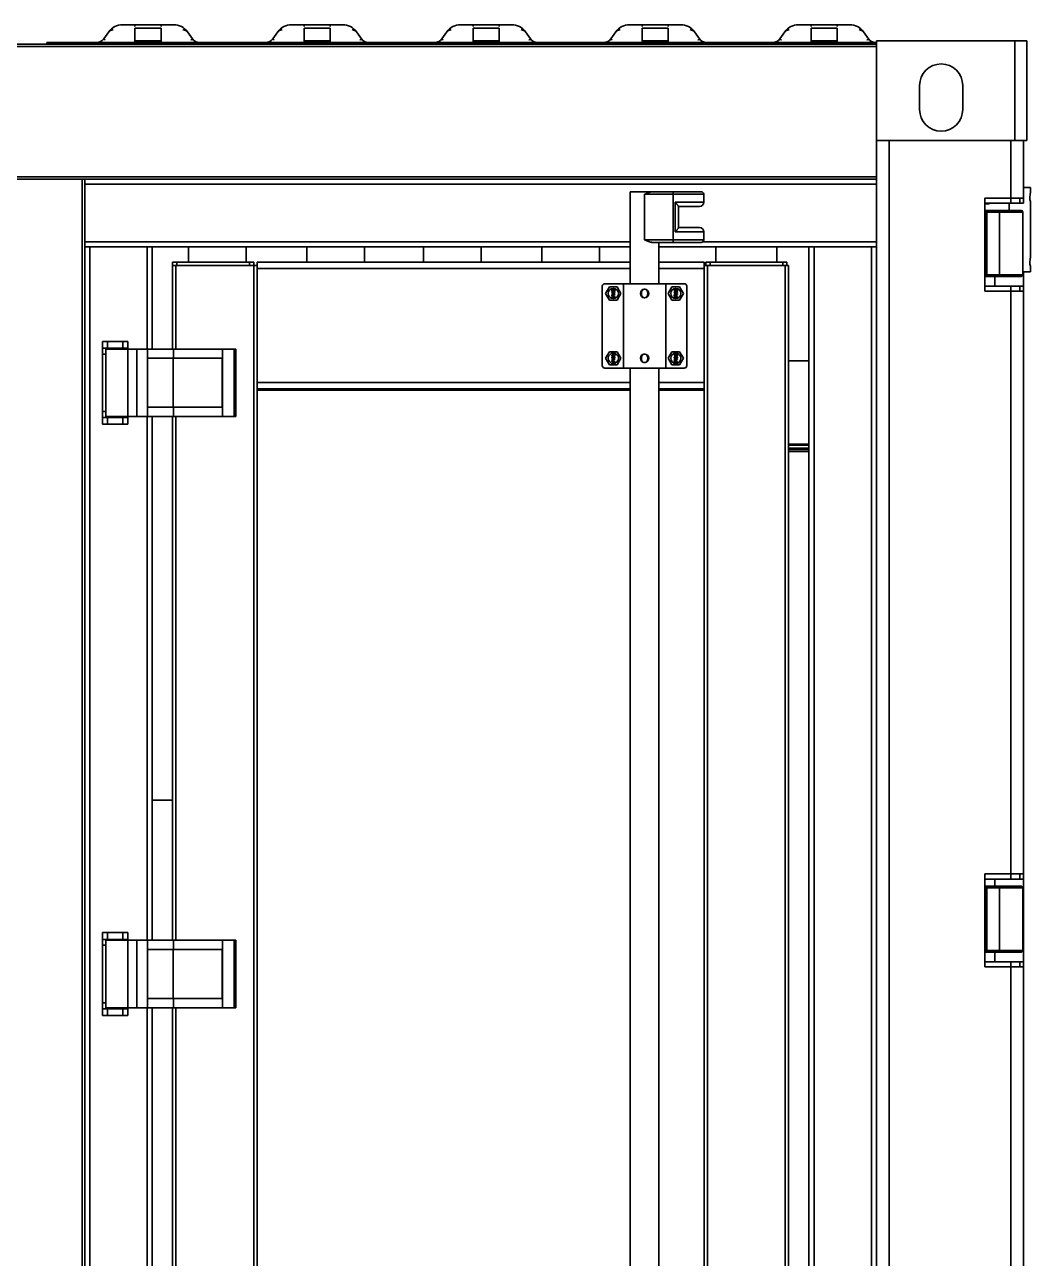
# Model space of a CAD drawing. Header units: millimetres. Extents: x 32496 to 166256, y 3504 to 23939.
# Drawn here: x 76091 to 77281, y 13542 to 15002 of the extents above; entities that cross this region are included whole.
import ezdxf

# ---------------------------------------------------------------- set-up
doc = ezdxf.new("R2010")
doc.units = ezdxf.units.MM
doc.layers.get('0').update_dxf_attribs({"lineweight": 35})

# ---------------------------------------------------------------- blocks, each defined once
blk = doc.blocks.new('8-1250')
at = {"linetype": 'Continuous'}
for p, q in [((3221.1, -31969.3), (3160.7, -31969.3)), ((3175.4, -31969.3), (3175.4, -31971.3)), ((3206.4, -31969.3), (3206.4, -31971.3)), ((3421.1, -31969.3), (3360.7, -31969.3)), ((3375.4, -31969.3), (3375.4, -31971.3)), ((3406.4, -31969.3), (3406.4, -31971.3)), ((3560.7, -31969.3), (3621.1, -31969.3)), ((3575.4, -31969.3), (3575.4, -31971.3)), ((3606.4, -31969.3), (3606.4, -31971.3)), ((3821.1, -31969.3), (3760.7, -31969.3)), ((3775.4, -31969.3), (3775.4, -31971.3)), ((3806.4, -31969.3), (3806.4, -31971.3)), ((3960.7, -31969.3), (4021.1, -31969.3)), ((3975.4, -31969.3), (3975.4, -31971.3)), ((4006.4, -31969.3), (4006.4, -31971.3)), ((3144.4, -31977.7), (3138.4, -31986.1)), ((3206.4, -31973.3), (3175.4, -31973.3)), ((3175.4, -31988.3), (3175.4, -31973.3)), ((3206.4, -31988.3), (3206.4, -31973.3)), ((3243.4, -31986.1), (3237.4, -31977.7)), ((3338.4, -31986.1), (3344.4, -31977.7)), ((3406.4, -31973.3), (3375.4, -31973.3)), ((3375.4, -31988.3), (3375.4, -31973.3)), ((3406.4, -31988.3), (3406.4, -31973.3)), ((3443.4, -31986.1), (3437.4, -31977.7)), ((3538.4, -31986.1), (3544.4, -31977.7)), ((3575.4, -31973.3), (3606.4, -31973.3)), ((3575.4, -31988.3), (3575.4, -31973.3)), ((3606.4, -31988.3), (3606.4, -31973.3)), ((3643.4, -31986.1), (3637.4, -31977.7)), ((3738.4, -31986.1), (3744.4, -31977.7)), ((3806.4, -31973.3), (3775.4, -31973.3)), ((3775.4, -31988.3), (3775.4, -31973.3)), ((3806.4, -31988.3), (3806.4, -31973.3)), ((3843.4, -31986.1), (3837.4, -31977.7)), ((3938.4, -31986.1), (3944.4, -31977.7)), ((3975.4, -31973.3), (4006.4, -31973.3)), ((3975.4, -31988.3), (3975.4, -31973.3)), ((4006.4, -31988.3), (4006.4, -31973.3)), ((4043.4, -31986.1), (4037.4, -31977.7)), ((4052.9, -31995.3), (-7907.1, -31995.3)), ((4052.9, -31992.3), (-7783.1, -31992.3)), ((3070.9, -31990.3), (4052.9, -31990.3)), ((3070.9, -31990.3), (3070.9, -31992.3)), ((3206.4, -31988.3), (3175.4, -31988.3)), ((3175.4, -31990.3), (3175.4, -31988.3)), ((3206.4, -31990.3), (3206.4, -31988.3)), ((3406.4, -31988.3), (3375.4, -31988.3)), ((3375.4, -31990.3), (3375.4, -31988.3)), ((3406.4, -31990.3), (3406.4, -31988.3)), ((3575.4, -31988.3), (3606.4, -31988.3)), ((3575.4, -31990.3), (3575.4, -31988.3)), ((3606.4, -31990.3), (3606.4, -31988.3)), ((3806.4, -31988.3), (3775.4, -31988.3)), ((3775.4, -31990.3), (3775.4, -31988.3)), ((3806.4, -31990.3), (3806.4, -31988.3)), ((3975.4, -31988.3), (4006.4, -31988.3)), ((3975.4, -31990.3), (3975.4, -31988.3)), ((4006.4, -31990.3), (4006.4, -31988.3)), ((4052.9, -31988.3), (4230.9, -31988.3)), ((4052.9, -32106.3), (4052.9, -31988.3)), ((4052.9, -32152.3), (4052.9, -31992.3)), ((4216.4, -31988.3), (4216.4, -32106.3)), ((4230.9, -32106.3), (4230.9, -31988.3)), ((4103.9, -32069.8), (4103.9, -32041.3)), ((4154.9, -32041.3), (4154.9, -32069.8)), ((4230.9, -32106.3), (4052.9, -32106.3)), ((4067.9, -32106.3), (4067.9, -34766.3)), ((4211.9, -32106.3), (4211.9, -32180.8)), ((4226.9, -32106.3), (4226.9, -32180.8)), ((4052.9, -32149.3), (-7907.1, -32149.3)), ((4052.9, -32152.3), (-7907.1, -32152.3)), ((3115.9, -32152.3), (3015.9, -32152.3)), ((3112.9, -32152.3), (3112.9, -34671.3)), ((3115.9, -32152.3), (3115.9, -34671.3)), ((3115.9, -32158.3), (4052.9, -32158.3)), ((4052.9, -32152.3), (4052.9, -34671.3)), ((4226.9, -32162.1), (4234.9, -32162.1)), ((4234.9, -32168.8), (4234.9, -32162.1)), ((3761.4, -32167.1), (3789.5, -32167.1)), ((3761.4, -32167.1), (3761.4, -32276)), ((3848.4, -32170.1), (3778.4, -32170.1)), ((3778.4, -32170.1), (3778.4, -32224.1)), ((3780, -32169.4), (3779.7, -32169.6)), ((3845.4, -32167.1), (3788, -32167.1)), ((3812.4, -32224.1), (3812.4, -32170.1)), ((3848.4, -32179.6), (3848.4, -32170.1)), ((4180.9, -32174.8), (4226.9, -32174.8)), ((4180.9, -32180.8), (4180.9, -32174.8)), ((4222.5, -32180.8), (4222.5, -32174.8)), ((4234.9, -32168.8), (4234.9, -32168.9)), ((4234.9, -32168.9), (4234.9, -32168.8)), ((4234.9, -32168.8), (4234.9, -32168.9)), ((3848.4, -32179.6), (3814.6, -32179.6)), ((3814.6, -32179.6), (3814.6, -32214.6)), ((3818.4, -32184.4), (3818.4, -32209.7)), ((3843.4, -32184.6), (3818.4, -32184.6)), ((4180.9, -32180.8), (4226.9, -32180.8)), ((4180.9, -32278.8), (4180.9, -32180.8)), ((4180.9, -32181.6), (4185.8, -32181.6)), ((4180.9, -32189.3), (4223.9, -32189.3)), ((4181.5, -32191.3), (4225.9, -32191.3)), ((4181.5, -32265.3), (4181.5, -32191.3)), ((4183.4, -32265.3), (4183.4, -32191.3)), ((4198.4, -32265.3), (4198.4, -32191.3)), ((4209.9, -32180.8), (4209.9, -32189.3)), ((4225.9, -32265.3), (4225.9, -32191.3)), ((4234.9, -32178.7), (4234.9, -32178.8)), ((4234.9, -32178.8), (4234.9, -32178.7)), ((4234.9, -32245.5), (4234.9, -32178.8)), ((3814.6, -32214.6), (3848.4, -32214.6)), ((3818.4, -32209.6), (3843.4, -32209.6)), ((3848.4, -32224.1), (3848.4, -32214.6)), ((3115.9, -32226.3), (3761.4, -32226.3)), ((3115.9, -32232.3), (3121.9, -32232.3)), ((3189.9, -32232.3), (3121.9, -32232.3)), ((3121.9, -34654.3), (3121.9, -32232.3)), ((3189.9, -32232.3), (3195.9, -32232.3)), ((3189.9, -32353.3), (3189.9, -32232.3)), ((3195.9, -32232.3), (3761.4, -32232.3)), ((3195.9, -32353.3), (3195.9, -32232.3)), ((3238.9, -32232.3), (3238.9, -32250.3)), ((3306.9, -32232.3), (3306.9, -32250.3)), ((3378.9, -32232.3), (3378.9, -32250.3)), ((3446.9, -32232.3), (3446.9, -32250.3)), ((3516.9, -32232.3), (3516.9, -32250.3)), ((3584.9, -32232.3), (3584.9, -32250.3)), ((3656.9, -32232.3), (3656.9, -32250.3)), ((3724.9, -32232.3), (3724.9, -32250.3)), ((3778.4, -32224.1), (3848.4, -32224.1)), ((3779.7, -32224.6), (3780, -32224.8)), ((3788, -32227.1), (3845.4, -32227.1)), ((3795.4, -32227.1), (3795.4, -32276)), ((3795.4, -32232.3), (3972.9, -32232.3)), ((3847.4, -32226.3), (4052.9, -32226.3)), ((3862.9, -32232.3), (3862.9, -32250.3)), ((3934.9, -32232.3), (3934.9, -32250.3)), ((3972.9, -32232.3), (3978.9, -32232.3)), ((3972.9, -34654.3), (3972.9, -32232.3)), ((4046.9, -32232.3), (3978.9, -32232.3)), ((3978.9, -34654.3), (3978.9, -32232.3)), ((4046.9, -32232.3), (4052.9, -32232.3)), ((4046.9, -34654.3), (4046.9, -32232.3)), ((4234.9, -32245.5), (4234.9, -32245.6)), ((4234.9, -32245.6), (4234.9, -32245.5)), ((4234.9, -32245.5), (4234.9, -32245.6)), ((3219.9, -32250.3), (3315.9, -32250.3)), ((3219.9, -32250.3), (3219.9, -32254.3)), ((3219.9, -32254.3), (3319.9, -32254.3)), ((3219.9, -32353.3), (3219.9, -32254.3)), ((3223.9, -32353.3), (3223.9, -32254.3)), ((3224.9, -32250.3), (3224.9, -32254.3)), ((3310.9, -32250.3), (3310.9, -32254.3)), ((3315.9, -32250.3), (3315.9, -32254.3)), ((3315.9, -34632.3), (3315.9, -32254.3)), ((3761.4, -32250.3), (3319.9, -32250.3)), ((3319.9, -32399.4), (3319.9, -32250.3)), ((3761.4, -32257.8), (3319.9, -32257.8)), ((3848.9, -32250.3), (3795.4, -32250.3)), ((3848.9, -32257.8), (3795.4, -32257.8)), ((3848.9, -32399.4), (3848.9, -32250.3)), ((3848.9, -32254.3), (3948.9, -32254.3)), ((3850.9, -32250.3), (3946.9, -32250.3)), ((3850.9, -32250.3), (3850.9, -32254.3)), ((3852.9, -34632.3), (3852.9, -32254.3)), ((3855.9, -32250.3), (3855.9, -32254.3)), ((3941.9, -32250.3), (3941.9, -32254.3)), ((3944.9, -34632.3), (3944.9, -32254.3)), ((3946.9, -32250.3), (3946.9, -32254.3)), ((3948.9, -34632.3), (3948.9, -32254.3)), ((4225.9, -32262.1), (4234.9, -32262.1)), ((4226.9, -32278.8), (4226.9, -32262.1)), ((4234.9, -32255.4), (4234.9, -32255.5)), ((4234.9, -32262.1), (4234.9, -32255.5)), ((3728.4, -32279), (3728.4, -32373)), ((3731.4, -32276), (3825.4, -32276)), ((3753.4, -32276), (3753.4, -32376)), ((3803.4, -32276), (3803.4, -32376)), ((3828.4, -32279), (3828.4, -32373)), ((4223.9, -32267.3), (4180.9, -32267.3)), ((4180.9, -32278.8), (4226.9, -32278.8)), ((4180.9, -32278.8), (4180.9, -32284.8)), ((4225.9, -32265.3), (4181.5, -32265.3)), ((4192.9, -32278.8), (4192.9, -32267.3)), ((4211.9, -32278.8), (4211.9, -32980.8)), ((4222.5, -32278.8), (4222.5, -32284.8)), ((4226.9, -32278.8), (4226.9, -32980.8)), ((3736.8, -32279.7), (3732.3, -32287.6)), ((3732.3, -32287.6), (3736.8, -32295.4)), ((3745.9, -32279.7), (3736.8, -32279.7)), ((3739.6, -32284.3), (3739.7, -32283.8)), ((3739.7, -32284.8), (3739.6, -32284.3)), ((3743.4, -32286.4), (3739.6, -32286.4)), ((3739.6, -32286.4), (3739.6, -32286.9)), ((3739.6, -32286.9), (3742.8, -32286.9)), ((3743.4, -32288), (3739.6, -32288)), ((3739.6, -32288), (3739.6, -32288.5)), ((3742.6, -32288.5), (3739.6, -32289.6)), ((3739.6, -32288.5), (3742.6, -32288.5)), ((3739.6, -32289.6), (3739.6, -32290.2)), ((3739.6, -32290.2), (3742.6, -32291.4)), ((3742.6, -32291.4), (3739.6, -32291.4)), ((3739.6, -32291.4), (3739.6, -32291.8)), ((3739.6, -32291.8), (3743.4, -32291.8)), ((3739.7, -32283.8), (3739.9, -32283.4)), ((3739.9, -32285.2), (3739.7, -32284.8)), ((3739.9, -32283.4), (3740.2, -32283.2)), ((3740.2, -32285.4), (3739.9, -32285.2)), ((3740, -32284.3), (3740.1, -32283.9)), ((3740.1, -32284.7), (3740, -32284.3)), ((3740, -32289.9), (3743.4, -32288.7)), ((3743.4, -32291.1), (3740, -32289.9)), ((3740.1, -32283.9), (3740.2, -32283.6)), ((3740.2, -32284.9), (3740.1, -32284.7)), ((3740.2, -32283.2), (3740.5, -32283)), ((3740.2, -32283.6), (3740.7, -32283.3)), ((3740.7, -32285.3), (3740.2, -32284.9)), ((3740.5, -32285.6), (3740.2, -32285.4)), ((3740.5, -32283), (3740.7, -32282.9)), ((3740.7, -32285.7), (3740.5, -32285.6)), ((3740.7, -32282.9), (3741.1, -32282.8)), ((3740.7, -32283.3), (3741.2, -32283.2)), ((3741.2, -32285.3), (3740.7, -32285.3)), ((3741.1, -32285.7), (3740.7, -32285.7)), ((3741.1, -32282.8), (3741.9, -32282.8)), ((3741.9, -32285.7), (3741.1, -32285.7)), ((3741.2, -32283.2), (3741.8, -32283.2)), ((3741.8, -32285.3), (3741.2, -32285.3)), ((3741.8, -32283.2), (3742.3, -32283.3)), ((3742.3, -32285.3), (3741.8, -32285.3)), ((3741.9, -32282.8), (3742.3, -32282.9)), ((3742.3, -32285.7), (3741.9, -32285.7)), ((3742.8, -32286.9), (3742.2, -32287.3)), ((3742.2, -32287.3), (3742.9, -32287.3)), ((3742.3, -32282.9), (3742.5, -32283)), ((3742.3, -32283.3), (3742.8, -32283.6)), ((3742.8, -32284.9), (3742.3, -32285.3)), ((3742.5, -32285.6), (3742.3, -32285.7)), ((3742.5, -32283), (3742.9, -32283.2)), ((3742.9, -32285.4), (3742.5, -32285.6)), ((3742.8, -32283.6), (3742.9, -32283.9)), ((3742.9, -32284.7), (3742.8, -32284.9)), ((3742.9, -32283.2), (3743.1, -32283.4)), ((3742.9, -32283.9), (3743, -32284.3)), ((3743, -32284.3), (3742.9, -32284.7)), ((3743.1, -32285.2), (3742.9, -32285.4)), ((3742.9, -32287.3), (3743.4, -32286.9)), ((3743.1, -32283.4), (3743.4, -32283.8)), ((3743.4, -32284.8), (3743.1, -32285.2)), ((3743.4, -32283.8), (3743.4, -32284.3)), ((3743.4, -32284.3), (3743.4, -32284.8)), ((3743.4, -32286.9), (3743.4, -32286.4)), ((3743.4, -32288.7), (3743.4, -32288)), ((3743.4, -32291.8), (3743.4, -32291.1)), ((3750.4, -32287.6), (3745.9, -32279.7)), ((3745.9, -32295.4), (3750.4, -32287.6)), ((3773.4, -32287.6), (3774.6, -32287.6)), ((3783.4, -32287.6), (3782.2, -32287.6)), ((3810.8, -32279.7), (3806.3, -32287.6)), ((3806.3, -32287.6), (3810.8, -32295.4)), ((3819.9, -32279.7), (3810.8, -32279.7)), ((3813.6, -32284.3), (3813.7, -32283.8)), ((3813.7, -32284.8), (3813.6, -32284.3)), ((3817.4, -32286.4), (3813.6, -32286.4)), ((3813.6, -32286.4), (3813.6, -32286.9)), ((3813.6, -32286.9), (3816.8, -32286.9)), ((3817.4, -32288), (3813.6, -32288)), ((3813.6, -32288), (3813.6, -32288.5)), ((3816.6, -32288.5), (3813.6, -32289.6)), ((3813.6, -32288.5), (3816.6, -32288.5)), ((3813.6, -32289.6), (3813.6, -32290.2)), ((3813.6, -32290.2), (3816.6, -32291.4)), ((3816.6, -32291.4), (3813.6, -32291.4)), ((3813.6, -32291.4), (3813.6, -32291.8)), ((3813.6, -32291.8), (3817.4, -32291.8)), ((3813.7, -32283.8), (3813.9, -32283.4)), ((3813.9, -32285.2), (3813.7, -32284.8)), ((3813.9, -32283.4), (3814.2, -32283.2)), ((3814.2, -32285.4), (3813.9, -32285.2)), ((3814, -32284.3), (3814.1, -32283.9)), ((3814.1, -32284.7), (3814, -32284.3)), ((3814, -32289.9), (3817.4, -32288.7)), ((3817.4, -32291.1), (3814, -32289.9)), ((3814.1, -32283.9), (3814.2, -32283.6)), ((3814.2, -32284.9), (3814.1, -32284.7)), ((3814.2, -32283.2), (3814.5, -32283)), ((3814.2, -32283.6), (3814.7, -32283.3)), ((3814.7, -32285.3), (3814.2, -32284.9)), ((3814.5, -32285.6), (3814.2, -32285.4)), ((3814.5, -32283), (3814.7, -32282.9)), ((3814.7, -32285.7), (3814.5, -32285.6)), ((3814.7, -32282.9), (3815.1, -32282.8)), ((3814.7, -32283.3), (3815.2, -32283.2)), ((3815.2, -32285.3), (3814.7, -32285.3)), ((3815.1, -32285.7), (3814.7, -32285.7)), ((3815.1, -32282.8), (3815.9, -32282.8)), ((3815.9, -32285.7), (3815.1, -32285.7)), ((3815.2, -32283.2), (3815.8, -32283.2)), ((3815.8, -32285.3), (3815.2, -32285.3)), ((3815.8, -32283.2), (3816.3, -32283.3)), ((3816.3, -32285.3), (3815.8, -32285.3)), ((3815.9, -32282.8), (3816.3, -32282.9)), ((3816.3, -32285.7), (3815.9, -32285.7)), ((3816.8, -32286.9), (3816.2, -32287.3)), ((3816.2, -32287.3), (3816.9, -32287.3)), ((3816.3, -32282.9), (3816.5, -32283)), ((3816.3, -32283.3), (3816.8, -32283.6)), ((3816.8, -32284.9), (3816.3, -32285.3)), ((3816.5, -32285.6), (3816.3, -32285.7)), ((3816.5, -32283), (3816.9, -32283.2)), ((3816.9, -32285.4), (3816.5, -32285.6)), ((3816.8, -32283.6), (3816.9, -32283.9)), ((3816.9, -32284.7), (3816.8, -32284.9)), ((3816.9, -32283.2), (3817.1, -32283.4)), ((3816.9, -32283.9), (3817, -32284.3)), ((3817, -32284.3), (3816.9, -32284.7)), ((3817.1, -32285.2), (3816.9, -32285.4)), ((3816.9, -32287.3), (3817.4, -32286.9)), ((3817.1, -32283.4), (3817.4, -32283.8)), ((3817.4, -32284.8), (3817.1, -32285.2)), ((3817.4, -32283.8), (3817.4, -32284.3)), ((3817.4, -32284.3), (3817.4, -32284.8)), ((3817.4, -32286.9), (3817.4, -32286.4)), ((3817.4, -32288.7), (3817.4, -32288)), ((3817.4, -32291.8), (3817.4, -32291.1)), ((3824.4, -32287.6), (3819.9, -32279.7)), ((3819.9, -32295.4), (3824.4, -32287.6)), ((4226.9, -32284.8), (4180.9, -32284.8)), ((3736.8, -32295.4), (3745.9, -32295.4)), ((3810.8, -32295.4), (3819.9, -32295.4)), ((3136.9, -32344.3), (3166.9, -32344.3)), ((3136.9, -32442.3), (3136.9, -32344.3)), ((3142.9, -32352.3), (3142.9, -32344.3)), ((3160.9, -32344.3), (3160.9, -32352.3)), ((3166.9, -32353.3), (3166.9, -32344.3)), ((3136.9, -32352.3), (3166.9, -32352.3)), ((3136.9, -32359.3), (3140.9, -32359.3)), ((3140.9, -32353.3), (3294.9, -32353.3)), ((3140.9, -32353.3), (3140.9, -32433.3)), ((3166.9, -32433.3), (3166.9, -32353.3)), ((3177.5, -32353.3), (3177.5, -32433.3)), ((3190.4, -32364.3), (3190.4, -32353.3)), ((3190.4, -32364.3), (3278.9, -32364.3)), ((3190.4, -32422.3), (3190.4, -32364.3)), ((3220.7, -32364.3), (3220.7, -32422.3)), ((3220.9, -32364.3), (3220.9, -32353.3)), ((3278.4, -32364.3), (3278.4, -32422.3)), ((3278.9, -32433.3), (3278.9, -32353.3)), ((3292.9, -32353.3), (3292.9, -32433.3)), ((3294.9, -32433.3), (3294.9, -32353.3)), ((3736.8, -32356.5), (3732.3, -32364.3)), ((3732.3, -32364.3), (3736.8, -32372.2)), ((3745.9, -32356.5), (3736.8, -32356.5)), ((3739.6, -32361.1), (3739.7, -32360.6)), ((3739.7, -32361.5), (3739.6, -32361.1)), ((3743.4, -32363.1), (3739.6, -32363.1)), ((3739.6, -32363.1), (3739.6, -32363.6)), ((3739.6, -32363.6), (3742.8, -32363.6)), ((3743.4, -32364.8), (3739.6, -32364.8)), ((3739.6, -32364.8), (3739.6, -32365.2)), ((3742.6, -32365.2), (3739.6, -32366.4)), ((3739.6, -32365.2), (3742.6, -32365.2)), ((3739.6, -32366.4), (3739.6, -32367)), ((3739.7, -32360.6), (3739.9, -32360.2)), ((3739.9, -32361.9), (3739.7, -32361.5)), ((3739.9, -32360.2), (3740.2, -32359.9)), ((3740.2, -32362.2), (3739.9, -32361.9)), ((3740, -32361.1), (3740.1, -32360.7)), ((3740.1, -32361.5), (3740, -32361.1)), ((3740, -32366.7), (3743.4, -32365.5)), ((3743.4, -32367.9), (3740, -32366.7)), ((3740.1, -32360.7), (3740.2, -32360.4)), ((3740.2, -32361.7), (3740.1, -32361.5)), ((3740.2, -32359.9), (3740.5, -32359.8)), ((3740.2, -32360.4), (3740.7, -32360.1)), ((3740.7, -32362), (3740.2, -32361.7)), ((3740.5, -32362.3), (3740.2, -32362.2)), ((3740.5, -32359.8), (3740.7, -32359.7)), ((3740.7, -32362.4), (3740.5, -32362.3)), ((3740.7, -32359.7), (3741.1, -32359.6)), ((3740.7, -32360.1), (3741.2, -32360)), ((3741.2, -32362.1), (3740.7, -32362)), ((3741.1, -32362.5), (3740.7, -32362.4)), ((3741.1, -32359.6), (3741.9, -32359.6)), ((3741.9, -32362.5), (3741.1, -32362.5)), ((3741.2, -32360), (3741.8, -32360)), ((3741.8, -32362.1), (3741.2, -32362.1)), ((3741.8, -32360), (3742.3, -32360.1)), ((3742.3, -32362), (3741.8, -32362.1)), ((3741.9, -32359.6), (3742.3, -32359.7)), ((3742.3, -32362.4), (3741.9, -32362.5)), ((3742.8, -32363.6), (3742.2, -32364.1)), ((3742.2, -32364.1), (3742.9, -32364.1)), ((3742.3, -32359.7), (3742.5, -32359.8)), ((3742.3, -32360.1), (3742.8, -32360.4)), ((3742.8, -32361.7), (3742.3, -32362)), ((3742.5, -32362.3), (3742.3, -32362.4)), ((3742.5, -32359.8), (3742.9, -32359.9)), ((3742.9, -32362.2), (3742.5, -32362.3)), ((3742.8, -32360.4), (3742.9, -32360.7)), ((3742.9, -32361.5), (3742.8, -32361.7)), ((3742.9, -32359.9), (3743.1, -32360.2)), ((3742.9, -32360.7), (3743, -32361.1)), ((3743, -32361.1), (3742.9, -32361.5)), ((3743.1, -32361.9), (3742.9, -32362.2)), ((3742.9, -32364.1), (3743.4, -32363.6)), ((3743.1, -32360.2), (3743.4, -32360.6)), ((3743.4, -32361.5), (3743.1, -32361.9)), ((3743.4, -32360.6), (3743.4, -32361.1)), ((3743.4, -32361.1), (3743.4, -32361.5)), ((3743.4, -32363.6), (3743.4, -32363.1)), ((3743.4, -32365.5), (3743.4, -32364.8)), ((3750.4, -32364.3), (3745.9, -32356.5)), ((3745.9, -32372.2), (3750.4, -32364.3)), ((3773.4, -32364.3), (3774.6, -32364.3)), ((3783.4, -32364.3), (3782.2, -32364.3)), ((3810.8, -32356.5), (3806.3, -32364.3)), ((3806.3, -32364.3), (3810.8, -32372.2)), ((3819.9, -32356.5), (3810.8, -32356.5)), ((3813.6, -32361.1), (3813.7, -32360.6)), ((3813.7, -32361.5), (3813.6, -32361.1)), ((3817.4, -32363.1), (3813.6, -32363.1)), ((3813.6, -32363.1), (3813.6, -32363.6)), ((3813.6, -32363.6), (3816.8, -32363.6)), ((3817.4, -32364.8), (3813.6, -32364.8)), ((3813.6, -32364.8), (3813.6, -32365.2)), ((3816.6, -32365.2), (3813.6, -32366.4)), ((3813.6, -32365.2), (3816.6, -32365.2)), ((3813.6, -32366.4), (3813.6, -32367)), ((3813.7, -32360.6), (3813.9, -32360.2)), ((3813.9, -32361.9), (3813.7, -32361.5)), ((3813.9, -32360.2), (3814.2, -32359.9)), ((3814.2, -32362.2), (3813.9, -32361.9)), ((3814, -32361.1), (3814.1, -32360.7)), ((3814.1, -32361.5), (3814, -32361.1)), ((3814, -32366.7), (3817.4, -32365.5)), ((3817.4, -32367.9), (3814, -32366.7)), ((3814.1, -32360.7), (3814.2, -32360.4)), ((3814.2, -32361.7), (3814.1, -32361.5)), ((3814.2, -32359.9), (3814.5, -32359.8)), ((3814.2, -32360.4), (3814.7, -32360.1)), ((3814.7, -32362), (3814.2, -32361.7)), ((3814.5, -32362.3), (3814.2, -32362.2)), ((3814.5, -32359.8), (3814.7, -32359.7)), ((3814.7, -32362.4), (3814.5, -32362.3)), ((3814.7, -32359.7), (3815.1, -32359.6)), ((3814.7, -32360.1), (3815.2, -32360)), ((3815.2, -32362.1), (3814.7, -32362)), ((3815.1, -32362.5), (3814.7, -32362.4)), ((3815.1, -32359.6), (3815.9, -32359.6)), ((3815.9, -32362.5), (3815.1, -32362.5)), ((3815.2, -32360), (3815.8, -32360)), ((3815.8, -32362.1), (3815.2, -32362.1)), ((3815.8, -32360), (3816.3, -32360.1)), ((3816.3, -32362), (3815.8, -32362.1)), ((3815.9, -32359.6), (3816.3, -32359.7)), ((3816.3, -32362.4), (3815.9, -32362.5)), ((3816.8, -32363.6), (3816.2, -32364.1)), ((3816.2, -32364.1), (3816.9, -32364.1)), ((3816.3, -32359.7), (3816.5, -32359.8)), ((3816.3, -32360.1), (3816.8, -32360.4)), ((3816.8, -32361.7), (3816.3, -32362)), ((3816.5, -32362.3), (3816.3, -32362.4)), ((3816.5, -32359.8), (3816.9, -32359.9)), ((3816.9, -32362.2), (3816.5, -32362.3)), ((3816.8, -32360.4), (3816.9, -32360.7)), ((3816.9, -32361.5), (3816.8, -32361.7)), ((3816.9, -32359.9), (3817.1, -32360.2)), ((3816.9, -32360.7), (3817, -32361.1)), ((3817, -32361.1), (3816.9, -32361.5)), ((3817.1, -32361.9), (3816.9, -32362.2)), ((3816.9, -32364.1), (3817.4, -32363.6)), ((3817.1, -32360.2), (3817.4, -32360.6)), ((3817.4, -32361.5), (3817.1, -32361.9)), ((3817.4, -32360.6), (3817.4, -32361.1)), ((3817.4, -32361.1), (3817.4, -32361.5)), ((3817.4, -32363.6), (3817.4, -32363.1)), ((3817.4, -32365.5), (3817.4, -32364.8)), ((3824.4, -32364.3), (3819.9, -32356.5)), ((3819.9, -32372.2), (3824.4, -32364.3)), ((3731.4, -32376), (3825.4, -32376)), ((3736.8, -32372.2), (3745.9, -32372.2)), ((3739.6, -32367), (3742.6, -32368.1)), ((3742.6, -32368.1), (3739.6, -32368.1)), ((3739.6, -32368.1), (3739.6, -32368.6)), ((3739.6, -32368.6), (3743.4, -32368.6)), ((3743.4, -32368.6), (3743.4, -32367.9)), ((3761.4, -32376), (3761.4, -33467.1)), ((3795.4, -32376), (3795.4, -33467.1)), ((3810.8, -32372.2), (3819.9, -32372.2)), ((3813.6, -32367), (3816.6, -32368.1)), ((3816.6, -32368.1), (3813.6, -32368.1)), ((3813.6, -32368.1), (3813.6, -32368.6)), ((3813.6, -32368.6), (3817.4, -32368.6)), ((3817.4, -32368.6), (3817.4, -32367.9)), ((3972.9, -32367.3), (3948.9, -32367.3)), ((3761.4, -32392.8), (3319.9, -32392.8)), ((3848.9, -32392.8), (3795.4, -32392.8)), ((3319.9, -32400.3), (3319.9, -32399.4)), ((3319.9, -32400.3), (3761.4, -32400.3)), ((3319.9, -34486.3), (3319.9, -32400.3)), ((3319.9, -32402.1), (3761.4, -32402.1)), ((3795.4, -32400.3), (3848.9, -32400.3)), ((3795.4, -32402.1), (3848.9, -32402.1)), ((3848.9, -32400.3), (3848.9, -32399.4)), ((3848.9, -34486.3), (3848.9, -32400.3)), ((3190.4, -32422.3), (3278.9, -32422.3)), ((3190.4, -32433.3), (3190.4, -32422.3)), ((3220.9, -32433.3), (3220.9, -32422.3)), ((3140.9, -32427.3), (3136.9, -32427.3)), ((3136.9, -32434.3), (3166.9, -32434.3)), ((3140.9, -32433.3), (3294.9, -32433.3)), ((3142.9, -32442.3), (3142.9, -32434.3)), ((3160.9, -32434.3), (3160.9, -32442.3)), ((3166.9, -32442.3), (3166.9, -32433.3)), ((3189.9, -33053.3), (3189.9, -32433.3)), ((3195.9, -33053.3), (3195.9, -32433.3)), ((3219.9, -33053.3), (3219.9, -32433.3)), ((3223.9, -33053.3), (3223.9, -32433.3)), ((3136.9, -32442.3), (3166.9, -32442.3)), ((3972.9, -32465.8), (3948.9, -32465.8)), ((3972.9, -32467.3), (3948.9, -32467.3)), ((3972.9, -32470.5), (3948.9, -32470.5)), ((3948.9, -32472.3), (3972.9, -32472.3)), ((3972.9, -32474.7), (3948.9, -32474.7)), ((3219.9, -32887.3), (3195.9, -32887.3)), ((4226.9, -32974.8), (4180.9, -32974.8)), ((4180.9, -32980.8), (4180.9, -32974.8)), ((4222.5, -32980.8), (4222.5, -32974.8)), ((4226.9, -32980.8), (4180.9, -32980.8)), ((4180.9, -33078.8), (4180.9, -32980.8)), ((4180.9, -32989.3), (4223.9, -32989.3)), ((4181.5, -32991.3), (4225.9, -32991.3)), ((4181.5, -33065.3), (4181.5, -32991.3)), ((4183.4, -33065.3), (4183.4, -32991.3)), ((4192.9, -32989.3), (4192.9, -32980.8)), ((4198.4, -33065.3), (4198.4, -32991.3)), ((4225.9, -33065.3), (4225.9, -32991.3)), ((4226.9, -33078.8), (4226.9, -32980.8)), ((3136.9, -33044.3), (3166.9, -33044.3)), ((3136.9, -33142.3), (3136.9, -33044.3)), ((3136.9, -33052.3), (3166.9, -33052.3)), ((3142.9, -33052.3), (3142.9, -33044.3)), ((3160.9, -33044.3), (3160.9, -33052.3)), ((3166.9, -33053.3), (3166.9, -33044.3)), ((3136.9, -33059.3), (3140.9, -33059.3)), ((3140.9, -33053.3), (3294.9, -33053.3)), ((3140.9, -33053.3), (3140.9, -33133.3)), ((3166.9, -33133.3), (3166.9, -33053.3)), ((3177.5, -33053.3), (3177.5, -33133.3)), ((3190.4, -33064.3), (3190.4, -33053.3)), ((3190.4, -33064.3), (3278.9, -33064.3)), ((3190.4, -33122.3), (3190.4, -33064.3)), ((3220.7, -33064.3), (3220.7, -33122.3)), ((3220.9, -33064.3), (3220.9, -33053.3)), ((3278.4, -33064.3), (3278.4, -33122.3)), ((3278.9, -33133.3), (3278.9, -33053.3)), ((3292.9, -33053.3), (3292.9, -33133.3)), ((3294.9, -33133.3), (3294.9, -33053.3)), ((4223.9, -33067.3), (4180.9, -33067.3)), ((4225.9, -33065.3), (4181.5, -33065.3)), ((4192.9, -33078.8), (4192.9, -33067.3)), ((4226.9, -33078.8), (4180.9, -33078.8)), ((4180.9, -33078.8), (4180.9, -33084.8)), ((4211.9, -33078.8), (4211.9, -33780.8)), ((4222.5, -33078.8), (4222.5, -33084.8)), ((4226.9, -33078.8), (4226.9, -33780.8)), ((4226.9, -33084.8), (4180.9, -33084.8)), ((3190.4, -33122.3), (3278.9, -33122.3)), ((3190.4, -33133.3), (3190.4, -33122.3)), ((3220.9, -33133.3), (3220.9, -33122.3)), ((3140.9, -33127.3), (3136.9, -33127.3)), ((3136.9, -33134.3), (3166.9, -33134.3)), ((3140.9, -33133.3), (3294.9, -33133.3)), ((3142.9, -33142.3), (3142.9, -33134.3)), ((3160.9, -33134.3), (3160.9, -33142.3)), ((3166.9, -33142.3), (3166.9, -33133.3)), ((3189.9, -33753.3), (3189.9, -33133.3)), ((3195.9, -33753.3), (3195.9, -33133.3)), ((3219.9, -33753.3), (3219.9, -33133.3)), ((3223.9, -33753.3), (3223.9, -33133.3)), ((3136.9, -33142.3), (3166.9, -33142.3))]:
    blk.add_line(p, q, dxfattribs=at)
for centre, radius in [((3741.4, -32287.6), 6.05), ((3778.4, -32287.6), 5), ((3815.4, -32287.6), 6.05), ((3741.4, -32364.3), 6.05), ((3778.4, -32364.3), 5), ((3815.4, -32364.3), 6.05)]:
    blk.add_circle(centre, radius, dxfattribs=at)
for centre, radius, start, end in [((3160.7, -31989.3), 20, 90, 144.4623), ((3221.1, -31989.3), 20, 35.5377, 90), ((3360.7, -31989.3), 20, 90, 144.4623), ((3421.1, -31989.3), 20, 35.5377, 90), ((3560.7, -31989.3), 20, 90, 144.4623), ((3621.1, -31989.3), 20, 35.5377, 90), ((3760.7, -31989.3), 20, 90, 144.4623), ((3821.1, -31989.3), 20, 35.5377, 90), ((3960.7, -31989.3), 20, 90, 144.4623), ((4021.1, -31989.3), 20, 35.5377, 90), ((3130.2, -31980.3), 10, 270, 324.4623), ((3251.5, -31980.3), 10, 215.5377, 270), ((3330.2, -31980.3), 10, 270, 324.4623), ((3451.5, -31980.3), 10, 215.5377, 270), ((3530.2, -31980.3), 10, 270, 324.4623), ((3651.5, -31980.3), 10, 215.5377, 270), ((3730.2, -31980.3), 10, 270, 324.4623), ((3851.5, -31980.3), 10, 215.5377, 270), ((3930.2, -31980.3), 10, 270, 324.4623), ((4051.5, -31980.3), 10, 215.5377, 270), ((3142.7, -31973.2), 14.2, 258.8848, 259.2039), ((3143, -31971.9), 15.5, 259.2075, 259.7639), ((3238.8, -31971.9), 15.5, 280.2367, 280.7925), ((3239, -31973.2), 14.2, 280.7961, 281.1152), ((3342.7, -31973.2), 14.2, 258.8848, 259.2039), ((3343, -31971.9), 15.5, 259.2075, 259.7639), ((3438.8, -31971.9), 15.5, 280.2367, 280.7925), ((3439, -31973.2), 14.2, 280.7961, 281.1152), ((3542.7, -31973.2), 14.2, 258.8848, 259.2039), ((3543, -31971.9), 15.5, 259.2075, 259.7633), ((3638.8, -31971.9), 15.5, 280.2361, 280.7925), ((3639, -31973.2), 14.2, 280.7961, 281.1152), ((3742.7, -31973.2), 14.2, 258.8848, 259.2039), ((3743, -31971.9), 15.5, 259.2075, 259.7639), ((3838.8, -31971.9), 15.5, 280.2367, 280.7925), ((3839, -31973.2), 14.2, 280.7961, 281.1152), ((3942.7, -31973.2), 14.2, 258.8848, 259.2039), ((3943, -31971.9), 15.5, 259.2075, 259.7633), ((4038.8, -31971.9), 15.5, 280.2361, 280.7925), ((4039, -31973.2), 14.2, 280.7961, 281.1152), ((4129.4, -32041.3), 25.5, 0, 180), ((4129.4, -32069.8), 25.5, 180, 0), ((3927.1, -32523.5), 383.4, 112.6117, 112.8217), ((3811.8, -32245.6), 82.6, 111.6637, 111.9078), ((3799.1, -32212.9), 47.5, 110.2076, 110.3962), ((3793.4, -32196.8), 30.4, 108.0117, 108.3175), ((3790.2, -32185.9), 19.1, 104.359, 105.0901), ((3788.5, -32178.3), 11.3, 98.622, 99.5262), ((3845.4, -32170.1), 3, 0, 90), ((3843.4, -32179.6), 5, 270, 0), ((4181.4, -32179.6), 4.88, 335.2895, 345.5461), ((4223.9, -32191.3), 2, 0, 90), ((3843.4, -32214.6), 5, 0, 90), ((3927.3, -31870.2), 383.9, 247.1783, 247.3879), ((3811.6, -32149), 82.1, 248.0907, 248.3365), ((3799, -32181.6), 47.1, 249.6017, 249.7933), ((3793.4, -32197.5), 30.3, 251.6794, 251.9873), ((3790.1, -32208.4), 18.9, 254.9048, 255.6456), ((3788.5, -32216), 11.1, 260.4665, 261.383), ((3845.4, -32224.1), 3, 270, 0), ((3731.4, -32279), 3, 90, 180), ((3825.4, -32279), 3, 0, 90), ((4223.9, -32265.3), 2, 270, 0), ((3731.4, -32373), 3, 180, 270), ((3825.4, -32373), 3, 270, 0), ((4223.9, -32991.3), 2, 0, 90), ((4223.9, -33065.3), 2, 270, 0)]:
    blk.add_arc(centre, radius, start, end, dxfattribs=at)
for points, knots in [([(3138.4, -31986.1), (3138.3, -31986.1), (3138.3, -31986.2), (3138.3, -31986.4), (3138.4, -31986.5), (3138.6, -31986.7), (3138.8, -31986.8), (3139.3, -31986.9), (3139.7, -31987), (3140, -31987.1)], [0, 0, 0, 0, 0.072983, 0.136721, 0.209763, 0.30554, 0.430366, 0.587016, 1, 1, 1, 1]), ([(3144.4, -31977.7), (3144.6, -31977.4), (3145.2, -31976.8), (3146.3, -31976.2), (3147.8, -31975.6), (3148.9, -31975.3), (3149.6, -31975.1)], [0, 0, 0, 0, 0.183761, 0.408894, 0.680707, 1, 1, 1, 1]), ([(3237.4, -31977.7), (3237.1, -31977.4), (3236.6, -31976.8), (3235.4, -31976.2), (3233.9, -31975.6), (3232.8, -31975.3), (3232.2, -31975.1)], [0, 0, 0, 0, 0.18376, 0.408893, 0.680707, 1, 1, 1, 1]), ([(3243.4, -31986.1), (3243.4, -31986.1), (3243.5, -31986.2), (3243.4, -31986.4), (3243.3, -31986.5), (3243.2, -31986.7), (3242.9, -31986.8), (3242.4, -31986.9), (3242, -31987), (3241.7, -31987.1)], [0, 0, 0, 0, 0.072983, 0.136721, 0.209762, 0.30554, 0.430366, 0.587016, 1, 1, 1, 1]), ([(3340, -31987.1), (3339.7, -31987), (3339.3, -31986.9), (3338.8, -31986.8), (3338.6, -31986.7), (3338.4, -31986.5), (3338.3, -31986.4), (3338.3, -31986.2), (3338.3, -31986.1), (3338.4, -31986.1)], [0, 0, 0, 0, 0.412984, 0.569634, 0.69446, 0.790237, 0.863279, 0.927017, 1, 1, 1, 1]), ([(3349.6, -31975.1), (3348.9, -31975.3), (3347.8, -31975.6), (3346.3, -31976.2), (3345.2, -31976.8), (3344.6, -31977.4), (3344.4, -31977.7)], [0, 0, 0, 0, 0.319293, 0.591106, 0.816239, 1, 1, 1, 1]), ([(3437.4, -31977.7), (3437.1, -31977.4), (3436.6, -31976.8), (3435.4, -31976.2), (3433.9, -31975.6), (3432.8, -31975.3), (3432.2, -31975.1)], [0, 0, 0, 0, 0.18376, 0.408893, 0.680707, 1, 1, 1, 1]), ([(3443.4, -31986.1), (3443.4, -31986.1), (3443.5, -31986.2), (3443.4, -31986.4), (3443.3, -31986.5), (3443.2, -31986.7), (3442.9, -31986.8), (3442.4, -31986.9), (3442, -31987), (3441.7, -31987.1)], [0, 0, 0, 0, 0.072983, 0.136721, 0.209762, 0.30554, 0.430366, 0.587016, 1, 1, 1, 1]), ([(3538.4, -31986.1), (3538.3, -31986.1), (3538.3, -31986.2), (3538.3, -31986.4), (3538.4, -31986.5), (3538.6, -31986.7), (3538.8, -31986.8), (3539.3, -31986.9), (3539.7, -31987), (3540, -31987.1)], [0, 0, 0, 0, 0.072983, 0.136721, 0.209762, 0.30554, 0.430366, 0.587016, 1, 1, 1, 1]), ([(3544.4, -31977.7), (3544.6, -31977.4), (3545.2, -31976.8), (3546.3, -31976.2), (3547.8, -31975.6), (3548.9, -31975.3), (3549.6, -31975.1)], [0, 0, 0, 0, 0.18376, 0.408893, 0.680707, 1, 1, 1, 1]), ([(3632.2, -31975.1), (3632.8, -31975.3), (3633.9, -31975.6), (3635.4, -31976.2), (3636.6, -31976.8), (3637.1, -31977.4), (3637.4, -31977.7)], [0, 0, 0, 0, 0.319293, 0.591106, 0.816239, 1, 1, 1, 1]), ([(3641.7, -31987.1), (3642, -31987), (3642.4, -31986.9), (3642.9, -31986.8), (3643.2, -31986.7), (3643.3, -31986.5), (3643.4, -31986.4), (3643.5, -31986.2), (3643.4, -31986.1), (3643.4, -31986.1)], [0, 0, 0, 0, 0.412984, 0.569634, 0.69446, 0.790237, 0.863279, 0.927017, 1, 1, 1, 1]), ([(3740, -31987.1), (3739.7, -31987), (3739.3, -31986.9), (3738.8, -31986.8), (3738.6, -31986.7), (3738.4, -31986.5), (3738.3, -31986.4), (3738.3, -31986.2), (3738.3, -31986.1), (3738.4, -31986.1)], [0, 0, 0, 0, 0.412984, 0.569634, 0.69446, 0.790237, 0.863279, 0.927017, 1, 1, 1, 1]), ([(3749.6, -31975.1), (3748.9, -31975.3), (3747.8, -31975.6), (3746.3, -31976.2), (3745.2, -31976.8), (3744.6, -31977.4), (3744.4, -31977.7)], [0, 0, 0, 0, 0.319293, 0.591106, 0.816239, 1, 1, 1, 1]), ([(3837.4, -31977.7), (3837.1, -31977.4), (3836.6, -31976.8), (3835.4, -31976.2), (3833.9, -31975.6), (3832.8, -31975.3), (3832.2, -31975.1)], [0, 0, 0, 0, 0.18376, 0.408893, 0.680707, 1, 1, 1, 1]), ([(3843.4, -31986.1), (3843.4, -31986.1), (3843.5, -31986.2), (3843.4, -31986.4), (3843.3, -31986.5), (3843.2, -31986.7), (3842.9, -31986.8), (3842.4, -31986.9), (3842, -31987), (3841.7, -31987.1)], [0, 0, 0, 0, 0.072983, 0.136721, 0.209762, 0.30554, 0.430366, 0.587016, 1, 1, 1, 1]), ([(3938.4, -31986.1), (3938.3, -31986.1), (3938.3, -31986.2), (3938.3, -31986.4), (3938.4, -31986.5), (3938.6, -31986.7), (3938.8, -31986.8), (3939.3, -31986.9), (3939.7, -31987), (3940, -31987.1)], [0, 0, 0, 0, 0.072983, 0.136721, 0.209762, 0.30554, 0.430366, 0.587016, 1, 1, 1, 1]), ([(3944.4, -31977.7), (3944.6, -31977.4), (3945.2, -31976.8), (3946.3, -31976.2), (3947.8, -31975.6), (3948.9, -31975.3), (3949.6, -31975.1)], [0, 0, 0, 0, 0.18376, 0.408893, 0.680707, 1, 1, 1, 1]), ([(4032.2, -31975.1), (4032.8, -31975.3), (4033.9, -31975.6), (4035.4, -31976.2), (4036.6, -31976.8), (4037.1, -31977.4), (4037.4, -31977.7)], [0, 0, 0, 0, 0.319293, 0.591106, 0.816239, 1, 1, 1, 1]), ([(4041.7, -31987.1), (4042, -31987), (4042.4, -31986.9), (4042.9, -31986.8), (4043.2, -31986.7), (4043.3, -31986.5), (4043.4, -31986.4), (4043.5, -31986.2), (4043.4, -31986.1), (4043.4, -31986.1)], [0, 0, 0, 0, 0.412984, 0.569634, 0.69446, 0.790237, 0.863279, 0.927017, 1, 1, 1, 1]), ([(3781, -32169), (3780.9, -32169), (3780.6, -32169.2), (3780.2, -32169.3), (3780, -32169.4)], [0, 0, 0, 0, 0.249351, 1, 1, 1, 1]), ([(3782.6, -32168.4), (3782.4, -32168.4), (3782, -32168.6), (3781.6, -32168.8), (3781.3, -32168.9)], [0, 0, 0, 0, 0.248619, 1, 1, 1, 1]), ([(3783.9, -32167.9), (3783.8, -32168), (3783.4, -32168.1), (3783, -32168.2), (3782.7, -32168.3)], [0, 0, 0, 0, 0.248056, 1, 1, 1, 1]), ([(3785.2, -32167.5), (3785.1, -32167.6), (3784.7, -32167.7), (3784.3, -32167.8), (3784, -32167.9)], [0, 0, 0, 0, 0.24722, 1, 1, 1, 1]), ([(3786.6, -32167.2), (3786.5, -32167.2), (3786.1, -32167.3), (3785.7, -32167.4), (3785.4, -32167.5)], [0, 0, 0, 0, 0.246131, 1, 1, 1, 1]), ([(3788, -32167.1), (3787.9, -32167.1), (3787.5, -32167.1), (3787.1, -32167.1), (3786.8, -32167.2)], [0, 0, 0, 0, 0.244543, 1, 1, 1, 1]), ([(3812.4, -32170.1), (3812.4, -32169.7), (3812.4, -32169.2), (3812.3, -32168.4), (3812.3, -32168), (3812.2, -32167.7), (3812.2, -32167.5), (3812.2, -32167.3), (3812.1, -32167.2), (3812.1, -32167.1), (3812.1, -32167.1), (3812, -32167.1)], [0, 0, 0, 0, 0.375814, 0.545553, 0.694489, 0.81721, 0.867417, 0.90966, 0.943734, 0.969676, 1, 1, 1, 1]), ([(4234.9, -32168.9), (4234.8, -32169), (4234.6, -32170.3), (4234.4, -32171.6), (4234.4, -32172.8)], [0, 0, 0, 0, 0.127562, 1, 1, 1, 1]), ([(4234.4, -32172.8), (4234.4, -32172.9), (4234.4, -32173.2), (4234.4, -32173.5), (4234.4, -32173.8)], [0, 0, 0, 0, 0.247074, 1, 1, 1, 1]), ([(4234.4, -32173.8), (4234.4, -32173.8), (4234.4, -32174.2), (4234.4, -32174.5), (4234.4, -32174.7)], [0, 0, 0, 0, 0.253295, 1, 1, 1, 1]), ([(4234.4, -32174.7), (4234.4, -32175.2), (4234.5, -32176.5), (4234.7, -32177.8), (4234.9, -32178.7)], [0, 0, 0, 0, 0.349992, 1, 1, 1, 1]), ([(3818.4, -32184.4), (3818.4, -32184.4), (3818.3, -32184.3), (3818.3, -32184.1), (3818.2, -32183.9), (3817.9, -32183.5), (3817.6, -32183), (3817.1, -32182.4), (3816.6, -32181.7), (3816, -32181), (3815.3, -32180.3), (3814.8, -32179.8), (3814.6, -32179.6)], [0, 0, 0, 0, 0.024098, 0.056545, 0.096798, 0.143994, 0.255513, 0.384727, 0.526851, 0.678413, 0.836817, 1, 1, 1, 1]), ([(4183.1, -32189.3), (4182.9, -32189.3), (4182.5, -32189.4), (4181.9, -32189.9), (4181.6, -32190.5), (4181.5, -32191), (4181.5, -32191.3)], [0, 0, 0, 0, 0.220039, 0.458673, 0.721401, 1, 1, 1, 1]), ([(4185.4, -32189.3), (4185.1, -32189.3), (4184.6, -32189.4), (4184, -32189.8), (4183.5, -32190.5), (4183.4, -32191), (4183.4, -32191.3)], [0, 0, 0, 0, 0.245711, 0.493914, 0.745679, 1, 1, 1, 1]), ([(4185.4, -32180.8), (4185.4, -32180.9), (4185.3, -32181.1), (4185.1, -32181.4), (4185, -32181.6)], [0, 0, 0, 0, 0.248833, 1, 1, 1, 1]), ([(4200.3, -32189.3), (4200.1, -32189.3), (4199.6, -32189.4), (4198.9, -32189.8), (4198.5, -32190.5), (4198.4, -32191), (4198.4, -32191.3)], [0, 0, 0, 0, 0.245711, 0.493914, 0.745679, 1, 1, 1, 1]), ([(3818.4, -32209.7), (3818.4, -32209.8), (3818.3, -32209.9), (3818.3, -32210.1), (3818.2, -32210.3), (3817.9, -32210.7), (3817.6, -32211.2), (3817.1, -32211.8), (3816.6, -32212.5), (3816, -32213.2), (3815.3, -32213.9), (3814.8, -32214.4), (3814.6, -32214.6)], [0, 0, 0, 0, 0.024098, 0.056545, 0.096798, 0.143994, 0.255513, 0.384727, 0.526851, 0.678413, 0.836817, 1, 1, 1, 1]), ([(3780, -32224.8), (3780, -32224.8), (3780.4, -32224.9), (3780.7, -32225.1), (3781, -32225.2)], [0, 0, 0, 0, 0.250595, 1, 1, 1, 1]), ([(3781.3, -32225.3), (3781.4, -32225.3), (3781.8, -32225.5), (3782.2, -32225.7), (3782.5, -32225.8)], [0, 0, 0, 0, 0.251298, 1, 1, 1, 1]), ([(3782.7, -32225.8), (3782.8, -32225.9), (3783.2, -32226), (3783.6, -32226.1), (3783.9, -32226.2)], [0, 0, 0, 0, 0.251858, 1, 1, 1, 1]), ([(3784, -32226.3), (3784.1, -32226.3), (3784.5, -32226.5), (3784.9, -32226.6), (3785.2, -32226.6)], [0, 0, 0, 0, 0.252673, 1, 1, 1, 1]), ([(3785.4, -32226.7), (3785.5, -32226.7), (3785.9, -32226.8), (3786.3, -32226.9), (3786.6, -32227)], [0, 0, 0, 0, 0.25385, 1, 1, 1, 1]), ([(3786.8, -32227), (3786.9, -32227), (3787.3, -32227.1), (3787.7, -32227.1), (3788, -32227.1)], [0, 0, 0, 0, 0.255341, 1, 1, 1, 1]), ([(3812.4, -32224.1), (3812.4, -32224.5), (3812.4, -32225), (3812.3, -32225.7), (3812.3, -32226.2), (3812.2, -32226.5), (3812.2, -32226.7), (3812.2, -32226.9), (3812.1, -32227), (3812.1, -32227), (3812.1, -32227.1), (3812, -32227.1)], [0, 0, 0, 0, 0.375814, 0.545553, 0.694489, 0.81721, 0.867417, 0.90966, 0.943734, 0.969676, 1, 1, 1, 1]), ([(4234.9, -32245.6), (4234.8, -32245.8), (4234.6, -32247.1), (4234.4, -32248.4), (4234.4, -32249.6)], [0, 0, 0, 0, 0.127562, 1, 1, 1, 1]), ([(4234.4, -32249.6), (4234.4, -32249.6), (4234.4, -32250), (4234.4, -32250.3), (4234.4, -32250.5)], [0, 0, 0, 0, 0.247074, 1, 1, 1, 1]), ([(4234.4, -32250.5), (4234.4, -32250.6), (4234.4, -32250.9), (4234.4, -32251.3), (4234.4, -32251.5)], [0, 0, 0, 0, 0.253295, 1, 1, 1, 1]), ([(4234.4, -32251.5), (4234.4, -32252), (4234.5, -32253.3), (4234.7, -32254.6), (4234.9, -32255.4)], [0, 0, 0, 0, 0.349992, 1, 1, 1, 1]), ([(4183.1, -32267.3), (4182.9, -32267.3), (4182.5, -32267.2), (4181.9, -32266.7), (4181.6, -32266.1), (4181.5, -32265.5), (4181.5, -32265.3)], [0, 0, 0, 0, 0.220039, 0.458673, 0.721401, 1, 1, 1, 1]), ([(4185.4, -32267.3), (4185.1, -32267.3), (4184.6, -32267.2), (4184, -32266.7), (4183.5, -32266.1), (4183.4, -32265.5), (4183.4, -32265.3)], [0, 0, 0, 0, 0.245711, 0.493914, 0.745679, 1, 1, 1, 1]), ([(4200.3, -32267.3), (4200.1, -32267.3), (4199.6, -32267.2), (4198.9, -32266.7), (4198.5, -32266.1), (4198.4, -32265.5), (4198.4, -32265.3)], [0, 0, 0, 0, 0.245711, 0.493914, 0.745679, 1, 1, 1, 1]), ([(3782.2, -32287.6), (3782.2, -32286.9), (3782, -32286), (3781.6, -32284.8), (3781.1, -32284), (3780.5, -32283.4), (3779.9, -32282.9), (3779.1, -32282.6), (3778.4, -32282.5), (3777.6, -32282.6), (3776.9, -32282.9), (3776.2, -32283.4), (3775.7, -32284), (3775.2, -32284.8), (3774.7, -32286), (3774.6, -32286.9), (3774.6, -32287.6)], [0, 0, 0, 0, 0.139745, 0.207015, 0.271339, 0.332415, 0.390388, 0.445904, 0.500039, 0.554186, 0.609727, 0.667729, 0.728819, 0.793134, 0.860368, 1, 1, 1, 1]), ([(3774.6, -32287.6), (3774.6, -32288.2), (3774.7, -32289.2), (3775.2, -32290.3), (3775.7, -32291.1), (3776.2, -32291.7), (3776.9, -32292.2), (3777.6, -32292.5), (3778.4, -32292.6), (3779.1, -32292.5), (3779.9, -32292.2), (3780.5, -32291.7), (3781.1, -32291.1), (3781.6, -32290.3), (3782, -32289.2), (3782.2, -32288.2), (3782.2, -32287.6)], [0, 0, 0, 0, 0.139745, 0.207015, 0.271339, 0.332415, 0.390388, 0.445904, 0.500039, 0.554186, 0.609727, 0.667729, 0.728819, 0.793134, 0.860368, 1, 1, 1, 1]), ([(3782.2, -32364.3), (3782.2, -32363.7), (3782, -32362.7), (3781.6, -32361.6), (3781.1, -32360.8), (3780.5, -32360.2), (3779.9, -32359.7), (3779.1, -32359.4), (3778.4, -32359.3), (3777.6, -32359.4), (3776.9, -32359.7), (3776.2, -32360.2), (3775.7, -32360.8), (3775.2, -32361.6), (3774.7, -32362.7), (3774.6, -32363.7), (3774.6, -32364.3)], [0, 0, 0, 0, 0.139745, 0.207015, 0.271339, 0.332415, 0.390388, 0.445904, 0.500039, 0.554186, 0.609727, 0.667729, 0.728819, 0.793134, 0.860368, 1, 1, 1, 1]), ([(3774.6, -32364.3), (3774.6, -32365), (3774.7, -32365.9), (3775.2, -32367.1), (3775.7, -32367.9), (3776.2, -32368.5), (3776.9, -32369), (3777.6, -32369.3), (3778.4, -32369.4), (3779.1, -32369.3), (3779.9, -32369), (3780.5, -32368.5), (3781.1, -32367.9), (3781.6, -32367.1), (3782, -32365.9), (3782.2, -32365), (3782.2, -32364.3)], [0, 0, 0, 0, 0.139745, 0.207015, 0.271339, 0.332415, 0.390388, 0.445904, 0.500039, 0.554186, 0.609727, 0.667729, 0.728819, 0.793134, 0.860368, 1, 1, 1, 1]), ([(4183.1, -32989.3), (4182.9, -32989.3), (4182.5, -32989.4), (4181.9, -32989.9), (4181.6, -32990.5), (4181.5, -32991), (4181.5, -32991.3)], [0, 0, 0, 0, 0.220039, 0.458673, 0.721401, 1, 1, 1, 1]), ([(4185.4, -32989.3), (4185.1, -32989.3), (4184.6, -32989.4), (4184, -32989.8), (4183.5, -32990.5), (4183.4, -32991), (4183.4, -32991.3)], [0, 0, 0, 0, 0.245711, 0.493914, 0.745679, 1, 1, 1, 1]), ([(4200.3, -32989.3), (4200.1, -32989.3), (4199.6, -32989.4), (4198.9, -32989.8), (4198.5, -32990.5), (4198.4, -32991), (4198.4, -32991.3)], [0, 0, 0, 0, 0.245711, 0.493914, 0.745679, 1, 1, 1, 1]), ([(4183.1, -33067.3), (4182.9, -33067.3), (4182.5, -33067.2), (4181.9, -33066.7), (4181.6, -33066.1), (4181.5, -33065.5), (4181.5, -33065.3)], [0, 0, 0, 0, 0.220039, 0.458673, 0.721401, 1, 1, 1, 1]), ([(4185.4, -33067.3), (4185.1, -33067.3), (4184.6, -33067.2), (4184, -33066.7), (4183.5, -33066.1), (4183.4, -33065.5), (4183.4, -33065.3)], [0, 0, 0, 0, 0.245711, 0.493914, 0.745679, 1, 1, 1, 1]), ([(4200.3, -33067.3), (4200.1, -33067.3), (4199.6, -33067.2), (4198.9, -33066.7), (4198.5, -33066.1), (4198.4, -33065.5), (4198.4, -33065.3)], [0, 0, 0, 0, 0.245711, 0.493914, 0.745679, 1, 1, 1, 1])]:
    blk.add_open_spline(points, degree=3, knots=knots, dxfattribs=at)

msp = doc.modelspace()

# ---------------------------------------------------------------- block references
at = {"color": 6}
msp.add_blockref('8-1250', (73046.131, 46971.457), dxfattribs=at)

doc.saveas('drawing.dxf')
